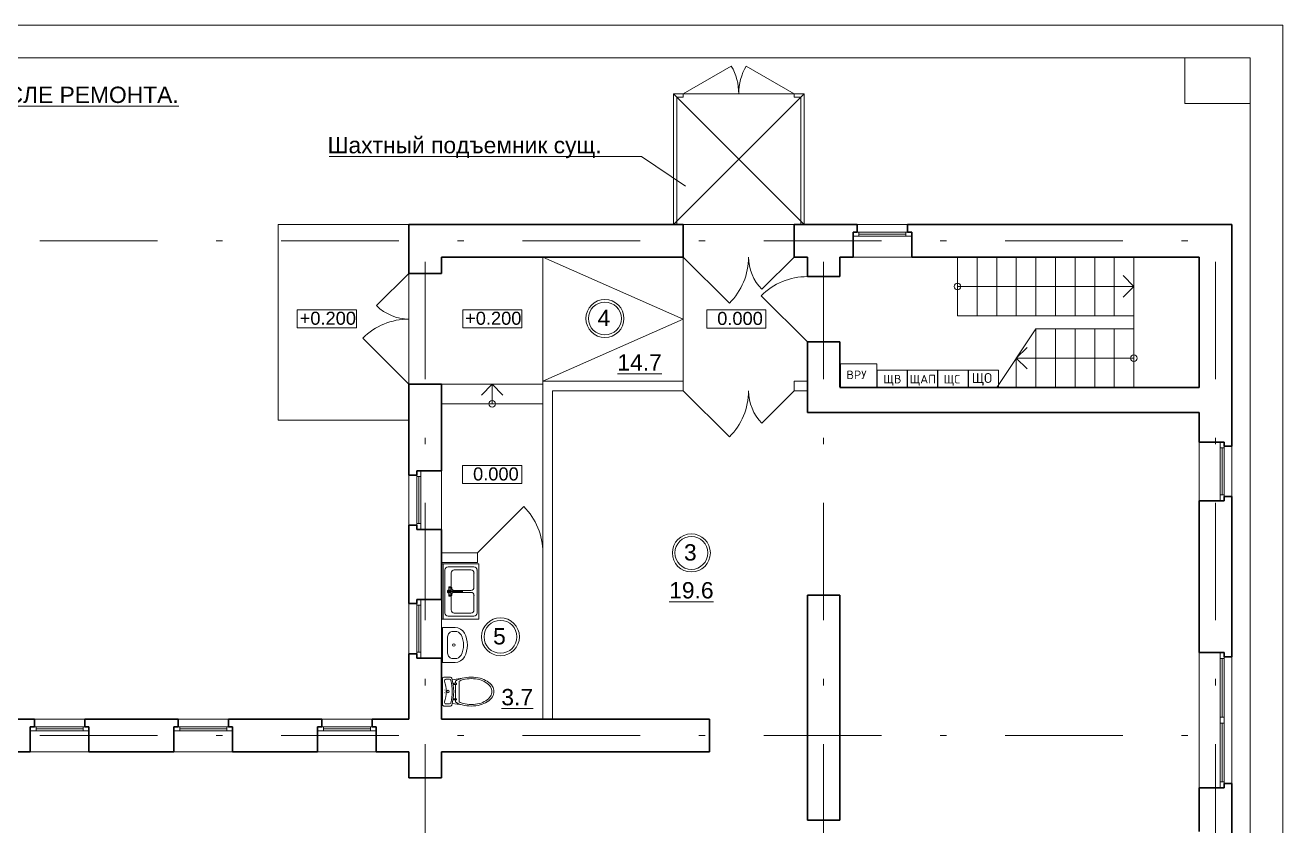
# Model space of a CAD drawing. Header units: metres. Extents: x -1525 to -1043, y -1331 to -1144.
# Drawn here: x -1167.29 to -1148.03, y -1203.37 to -1191.1 of the extents above; entities that cross this region are included whole.
import ezdxf
from ezdxf.enums import TextEntityAlignment as Align

# ---------------------------------------------------------------- set-up
doc = ezdxf.new("R2010")
doc.units = ezdxf.units.M
doc.header["$MEASUREMENT"] = 0
doc.linetypes.add('DGN Style 4', pattern=[3.597503, 1.797628, -0.898814, 0.002247, -0.898814])
doc.layers.add('_ЭОМ', color=10, linetype='Continuous', lineweight=30)
doc.layers.add('ЭС', color=5, linetype='Continuous', lineweight=30)
doc.styles.get("Standard").update_dxf_attribs({"font": 'txt.shx', "width": 0.8, "height": 0.0025})
doc.styles.add('Style-Arial', font='arial.ttf')

# ---------------------------------------------------------------- blocks, each defined once
blk = doc.blocks.new('*U5')
at = {"color": 7, "linetype": 'Continuous', "lineweight": 13}
for p, q in [((-12.487, 20.002), (14.013, 20.002)), ((13.013, 20.002), (13.013, 19.302)), ((14.013, 20.002), (14.013, -19.998)), ((13.013, 19.302), (14.013, 19.302))]:
    blk.add_line(p, q, dxfattribs=at)
at = {"color": 7, "linetype": 'Continuous', "lineweight": 0, "flags": 128}
blk.add_lwpolyline([(14.513, 20.502), (-14.487, 20.502), (-14.487, -20.498), (14.513, -20.498), (14.513, 20.502)], close=True, dxfattribs=at)
blk = doc.blocks.new('*U6')
at = {"color": 7, "linetype": 'Continuous', "lineweight": 13}
for radius in [0.291, 0.252]:
    blk.add_circle((0, 0), radius, dxfattribs=at)
at = {"color": 7, "linetype": 'Continuous', "lineweight": 13, "style": 'Style-Arial'}
blk.add_text('3', height=0.25, dxfattribs=at).set_placement((-0.113, 0.133), align=Align.TOP_LEFT)
blk = doc.blocks.new('*U13')
at = {"color": 7, "linetype": 'Continuous', "lineweight": 13}
for radius in [0.291, 0.252]:
    blk.add_circle((0, 0), radius, dxfattribs=at)
at = {"color": 7, "linetype": 'Continuous', "lineweight": 13, "style": 'Style-Arial'}
blk.add_text('4', height=0.25, dxfattribs=at).set_placement((-0.113, 0.133), align=Align.TOP_LEFT)
blk = doc.blocks.new('*U7')
at = {"color": 7, "linetype": 'Continuous', "lineweight": 13}
for radius in [0.291, 0.252]:
    blk.add_circle((0, 0), radius, dxfattribs=at)
at = {"color": 7, "linetype": 'Continuous', "lineweight": 13, "style": 'Style-Arial'}
blk.add_text('5', height=0.25, dxfattribs=at).set_placement((-0.113, 0.133), align=Align.TOP_LEFT)
blk = doc.blocks.new('SINK10')
at = {"color": 8, "linetype": 'Continuous', "lineweight": 13}
for p, q in [((-23, 0), (-23, -16.8)), ((23, 0), (-23, 0)), ((23, 0), (23, -16.8)), ((-17.9, -12.3), (-18, -13.4)), ((-18, -13.4), (-18, -16.8)), ((-17.5, -11.2), (-17.9, -12.3)), ((-16.8, -10.1), (-17.5, -11.2)), ((-15.9, -9.2), (-16.8, -10.1)), ((-14.8, -8.3), (-15.9, -9.2)), ((-13.6, -7.7), (-14.8, -8.3)), ((-12.2, -7.2), (-13.6, -7.7)), ((-10.7, -6.9), (-12.2, -7.2)), ((-9.1, -6.8), (-10.7, -6.9)), ((-9.1, -6.8), (-9.1, -6.8)), ((9.1, -6.8), (-9.1, -6.8)), ((9.1, -6.8), (9.1, -6.8)), ((10.7, -6.9), (9.1, -6.8)), ((12.2, -7.2), (10.7, -6.9)), ((13.6, -7.7), (12.2, -7.2)), ((14.8, -8.3), (13.6, -7.7)), ((15.9, -9.2), (14.8, -8.3)), ((16.8, -10.1), (15.9, -9.2)), ((17.5, -11.2), (16.8, -10.1)), ((17.9, -12.3), (17.5, -11.2)), ((18, -13.4), (17.9, -12.3)), ((18, -13.4), (18, -16.8))]:
    blk.add_line(p, q, dxfattribs=at)
for centre, radius, start, end in [((0, -15.2), 1.75, 0, 360), ((-9.1, -16.8), 13.9, 180, 241.5254), ((-9.1, -16.8), 8.89, 180, 241.5254), ((0, 0), 33, 241.5254, 298.4746), ((0, 0), 28, 241.5254, 298.4746), ((9.1, -16.8), 8.89, 298.4746, 360), ((9.1, -16.8), 13.9, 298.4746, 360)]:
    blk.add_arc(centre, radius, start, end, dxfattribs=at)
blk = doc.blocks.new('SINK4')
at = {"color": 8, "linetype": 'Continuous', "lineweight": 13}
for p, q in [((-45, 0), (45, 0)), ((-45, -60), (-45, 0)), ((-45, -2), (45, -2)), ((-40, -10), (-40, -52)), ((35, -5), (-35, -5)), ((-35, -20), (-35, -47)), ((-6.5, -15), (-30, -15)), ((-7.4, -12), (-7.5, -12.3)), ((-7.5, -12.3), (-7.5, -12.8)), ((-7.5, -12.8), (-7.4, -13.4)), ((-7.1, -11.4), (-7.4, -12)), ((-7.2, -11.9), (-7.4, -12)), ((-7.4, -13.4), (-7.3, -14)), ((-7.3, -14), (-7.1, -14.5)), ((-7, -11.9), (-7.2, -11.9)), ((-6.9, -11.3), (-7.1, -11.4)), ((-7.1, -14.5), (-6.9, -15.1)), ((-6.8, -12.1), (-7, -11.9)), ((-3, -11.2), (-6.9, -11.3)), ((-6.6, -11.3), (-6.9, -11.3)), ((-6.9, -15.1), (-6.6, -15.5)), ((-6.5, -12.5), (-6.8, -12.1)), ((-6.3, -11.6), (-6.6, -11.3)), ((-6.6, -15.5), (-6.4, -15.7)), ((-6.3, -13), (-6.5, -12.5)), ((-6.4, -15.7), (-6.2, -15.7)), ((-5.9, -16), (-6.4, -15.7)), ((-6, -12.1), (-6.3, -11.6)), ((-6.1, -13.6), (-6.3, -13)), ((-6.2, -15.7), (-6, -15.6)), ((-6, -14.2), (-6.1, -13.6)), ((-5.7, -12.7), (-6, -12.1)), ((-5.9, -14.8), (-6, -14.2)), ((-6, -15.6), (-5.9, -15.3)), ((-5.9, -15.3), (-5.9, -14.8)), ((-5.9, -16), (-5.6, -16.1)), ((-5.5, -13.5), (-5.7, -12.7)), ((-2.2, -14.1), (-5.6, -16.1)), ((-5.6, -16.1), (-5.4, -15.9)), ((-5.3, -14.2), (-5.5, -13.5)), ((-5.4, -15.9), (-5.3, -15.5)), ((-5.3, -14.9), (-5.3, -14.2)), ((-5.3, -15.5), (-5.3, -14.9)), ((-2.8, -11.3), (-3, -11.2)), ((-2.6, -11.4), (-2.8, -11.3)), ((-2.3, -10.4), (-2.7, -11.1)), ((-2.7, -11.1), (-2.7, -11.4)), ((-1.9, -11.3), (-2.6, -11.5)), ((-2.4, -11.7), (-2.6, -11.4)), ((-2.3, -12.1), (-2.4, -11.7)), ((-1.6, -9.7), (-2.3, -10.4)), ((-2.1, -12.6), (-2.3, -12.1)), ((-2.2, -14.1), (-2.1, -14)), ((-2, -13), (-2.1, -12.6)), ((-2.1, -14), (-2, -13.8)), ((-2, -13.4), (-2, -13)), ((-2, -13.8), (-2, -13.4)), ((-1.3, -13.6), (-2, -13.8)), ((-2, -13.9), (-1.6, -14.3)), ((-0.9, -9.3), (-1.6, -9.7)), ((-1.6, -14.3), (-0.9, -14.7)), ((-1.2, -11.1), (-1.5, -12)), ((-1.5, -12), (-1.2, -12.9)), ((-1.5, -47), (-1.5, -20)), ((-0.5, -10.6), (-1.2, -11.1)), ((-1.2, -12.9), (-0.9, -13.1)), ((-0.8, -11.4), (-1, -12)), ((-1, -12), (-0.9, -12.5)), ((0, -9.2), (-0.9, -9.3)), ((-0.7, -11.5), (-0.9, -12)), ((-0.9, -12), (-0.9, -32)), ((-0.9, -14.7), (-0.9, -14.7)), ((-0.3, -11), (-0.8, -11.4)), ((-0.3, -11.2), (-0.7, -11.5)), ((0.5, -10.6), (-0.5, -10.6)), ((0.3, -11), (-0.3, -11)), ((0.3, -11.2), (-0.3, -11.2)), ((0.9, -9.3), (0, -9.2)), ((0.8, -11.4), (0.3, -11)), ((0.7, -11.5), (0.3, -11.2)), ((1.2, -11.1), (0.5, -10.6)), ((0.8, -12), (0.7, -11.5)), ((1, -12), (0.8, -11.4)), ((0.8, -12.5), (1, -12)), ((0.8, -12), (0.8, -32)), ((0.8, -13.1), (1.2, -12.9)), ((0.8, -14.7), (0.9, -14.7)), ((1.6, -9.7), (0.9, -9.3)), ((0.9, -14.7), (1.6, -14.3)), ((1.5, -12), (1.2, -11.1)), ((1.2, -12.9), (1.5, -12)), ((1.3, -13.6), (2, -13.8)), ((1.5, -20), (1.5, -47)), ((2.3, -10.4), (1.6, -9.7)), ((1.6, -14.3), (2, -13.9)), ((1.9, -11.3), (2.6, -11.5)), ((2.1, -12.6), (2, -13)), ((2, -13), (2, -13.4)), ((2, -13.4), (2, -13.8)), ((2, -13.8), (2.1, -14)), ((2.3, -12.1), (2.1, -12.6)), ((2.1, -14), (2.2, -14.1)), ((2.2, -14.1), (5.6, -16.1)), ((2.7, -11.1), (2.3, -10.4)), ((2.4, -11.7), (2.3, -12.1)), ((2.6, -11.4), (2.4, -11.7)), ((2.8, -11.3), (2.6, -11.4)), ((2.7, -11.4), (2.7, -11.1)), ((3, -11.2), (2.8, -11.3)), ((3, -11.2), (6.9, -11.3)), ((5.5, -13.5), (5.3, -14.2)), ((5.3, -14.2), (5.3, -14.9)), ((5.3, -14.9), (5.3, -15.5)), ((5.3, -15.5), (5.4, -15.9)), ((5.4, -15.9), (5.6, -16.1)), ((5.7, -12.7), (5.5, -13.5)), ((5.6, -16.1), (5.9, -16)), ((6, -12.1), (5.7, -12.7)), ((6, -14.2), (5.9, -14.8)), ((5.9, -14.8), (5.9, -15.3)), ((5.9, -15.3), (6, -15.6)), ((5.9, -16), (6.4, -15.7)), ((6.3, -11.6), (6, -12.1)), ((6.1, -13.6), (6, -14.2)), ((6, -15.6), (6.2, -15.7)), ((6.3, -13), (6.1, -13.6)), ((6.2, -15.7), (6.4, -15.7)), ((6.6, -11.3), (6.3, -11.6)), ((6.5, -12.5), (6.3, -13)), ((6.4, -15.7), (6.6, -15.5)), ((6.8, -12.1), (6.5, -12.5)), ((30, -15), (6.5, -15)), ((6.9, -11.3), (6.6, -11.3)), ((6.6, -15.5), (6.9, -15.1)), ((7, -11.9), (6.8, -12.1)), ((7.1, -11.4), (6.9, -11.3)), ((6.9, -15.1), (7.1, -14.5)), ((7.2, -11.9), (7, -11.9)), ((7.1, -11.4), (7.4, -12)), ((7.1, -14.5), (7.3, -14)), ((7.4, -12), (7.2, -11.9)), ((7.3, -14), (7.4, -13.4)), ((7.5, -12.3), (7.4, -12)), ((7.4, -13.4), (7.5, -12.8)), ((7.5, -12.8), (7.5, -12.3)), ((35, -47), (35, -20)), ((40, -52), (40, -10)), ((45, -60), (45, 0)), ((-1.1, -32), (-0.9, -31.4)), ((-0.9, -32.6), (-1.1, -32)), ((-0.7, -32.5), (-0.9, -32)), ((-0.3, -32.9), (-0.9, -32.6)), ((-0.9, -32.6), (-0.7, -33)), ((-0.3, -32.8), (-0.7, -32.5)), ((-0.3, -33.3), (-0.7, -33)), ((0.3, -32.8), (-0.3, -32.8)), ((0.3, -32.9), (-0.3, -32.9)), ((0.3, -33.3), (-0.3, -33.3)), ((0.7, -32.5), (0.3, -32.8)), ((0.8, -32.6), (0.3, -32.9)), ((0.7, -33), (0.3, -33.3)), ((0.8, -32), (0.7, -32.5)), ((0.8, -32.6), (0.7, -33)), ((0.8, -31.4), (1, -32)), ((1, -32), (0.8, -32.6)), ((-45, -60), (45, -60)), ((-35, -57), (35, -57)), ((-30, -52), (-6.5, -52)), ((6.5, -52), (30, -52))]:
    blk.add_line(p, q, dxfattribs=at)
for centre, start, end in [((-35, -10), 90, 180), ((-30, -20), 90, 180), ((-6.5, -20), 0, 90), ((6.5, -20), 90, 180), ((30, -20), 0, 90), ((35, -10), 0, 90), ((-35, -52), 180, 270), ((-30, -47), 180, 270), ((-6.5, -47), 270, 0), ((6.5, -47), 180, 270), ((30, -47), 270, 0), ((35, -52), 270, 0)]:
    blk.add_arc(centre, 5, start, end, dxfattribs=at)
for p in [(-35, -57), (-30, -52), (6.5, -52)]:
    blk.add_point(p, dxfattribs=at)
blk = doc.blocks.new('ун3_1')
at = {"color": 8, "linetype": 'Continuous', "lineweight": 13}
for p, q in [((-0.239, 0.354), (-0.212, 0.175)), ((0.187, 0.299), (-0.187, 0.299)), ((-0.148, 0.232), (-0.187, 0.232)), ((0.129, 0.232), (-0.128, 0.232)), ((0.187, 0.232), (0.149, 0.232)), ((0.239, 0.354), (0.212, 0.175)), ((-0.26, 0.026), (-0.26, 0.142)), ((0.234, 0), (-0.234, 0)), ((-0.221, 0.062), (-0.221, 0.126)), ((0.221, 0.126), (0.221, 0.062)), ((0.26, 0.142), (0.26, 0.026))]:
    blk.add_line(p, q, dxfattribs=at)
at = {"color": 8, "linetype": 'Continuous', "lineweight": 13, "flags": 128}
for points in [[(-0.128, 0.255), (-0.128, 0.206), (-0.148, 0.206), (-0.148, 0.255), (-0.128, 0.255)], [(0.129, 0.255), (0.129, 0.206), (0.149, 0.206), (0.149, 0.255), (0.129, 0.255)]]:
    blk.add_lwpolyline(points, close=True, dxfattribs=at)
at = {"color": 8, "linetype": 'Continuous', "lineweight": 13}
blk.add_circle((0, 0.099), 0.0222, dxfattribs=at)
for centre, radius, start, end in [((0, 0.755), 0.17, 90, 123.0235), ((0, 0.755), 0.17, 56.9765, 90), ((0.379, 0.517), 0.639, 165.2133, 180), ((0.192, 0.566), 0.446, 147.4922, 165.2133), ((0.172, 0.563), 0.4, 147.4922, 165.2133), ((0.074, 0.641), 0.306, 123.0235, 147.4922), ((0.067, 0.631), 0.275, 123.0235, 147.4922), ((0, 0.733), 0.153, 90, 123.0235), ((0, 0.733), 0.153, 56.9765, 90), ((-0.066, 0.631), 0.275, 32.5078, 56.9765), ((-0.074, 0.641), 0.306, 32.5078, 56.9765), ((-0.172, 0.563), 0.4, 14.7867, 32.5078), ((-0.192, 0.566), 0.446, 14.7867, 32.5078), ((-0.379, 0.517), 0.639, 0, 14.7867), ((0.379, 0.517), 0.639, 180, 194.7867), ((0.34, 0.519), 0.573, 165.2133, 180), ((0.34, 0.519), 0.573, 180, 194.7867), ((-0.34, 0.519), 0.573, 0, 14.7867), ((-0.34, 0.519), 0.573, 345.2133, 0), ((-0.379, 0.517), 0.639, 345.2133, 0), ((0.192, 0.467), 0.446, 194.7867, 211.8511), ((0.172, 0.475), 0.4, 194.7867, 206.0947), ((-0.172, 0.475), 0.4, 333.9053, 345.2133), ((-0.192, 0.467), 0.446, 328.1489, 345.2133), ((-0.234, 0.142), 0.026, 106.9888, 180), ((-0.234, 0.026), 0.026, 180, 270), ((0, -0.624), 0.827, 73.0112, 106.9888), ((-0.195, 0.126), 0.026, 104.5756, 180), ((-0.195, 0.062), 0.026, 180, 287.342), ((0, -0.624), 0.801, 75.4244, 104.5756), ((0, -0.562), 0.628, 72.658, 107.342), ((0.195, 0.062), 0.026, 252.658, 0), ((0.195, 0.126), 0.026, 0, 75.4244), ((0.234, 0.026), 0.026, 270, 0), ((0.234, 0.142), 0.026, 0, 73.0112)]:
    blk.add_arc(centre, radius, start, end, dxfattribs=at)
at = {"color": 8, "linetype": 'Continuous', "lineweight": 13, "insert": (0.046, 0.047), "char_height": 0.013, "width": 61.84848, "attachment_point": 3}
blk.add_mtext('Spais Shattl', dxfattribs=at)
blk = doc.blocks.new('*U17')
at = {"color": 7, "linetype": 'Continuous', "lineweight": 13}
for p, q in [((-0.85, 0.788), (-0.114, 1.213)), ((0.85, 0.788), (0.114, 1.213)), ((-0.85, 0.738), (-0.85, 0.788)), ((0.85, 0.738), (0.85, 0.788))]:
    blk.add_line(p, q, dxfattribs=at)
at = {"color": 7, "linetype": 'Continuous', "lineweight": 13, "flags": 128}
for points in [[(-1, -1.212), (-1, 0.788), (-0.85, 0.788)], [(0.85, 0.788), (1, 0.788), (1, -1.212)], [(-0.95, -1.212), (-0.95, 0.738), (-0.85, 0.738)], [(0.85, 0.738), (0.95, 0.738), (0.95, -1.212)]]:
    blk.add_lwpolyline(points, dxfattribs=at)
at = {"color": 7, "linetype": 'Continuous', "lineweight": 0}
for centre, start, end in [((-0.85, 0.788), 0, 30), ((0.85, 0.788), 150, 180)]:
    blk.add_arc(centre, 0.85, start, end, dxfattribs=at)

msp = doc.modelspace()

# ---------------------------------------------------------------- linework, layer by layer
at = {"color": 7, "linetype": 'Continuous', "lineweight": 0}
for p, q in [((-1157.35882549, -1192.15260369), (-1155.35882549, -1194.15260369)), ((-1157.35882549, -1194.15260369), (-1155.35882549, -1192.15260369)), ((-1157.20882549, -1194.15260369), (-1155.50882549, -1194.15260369)), ((-1154.54382549, -1194.15260369), (-1153.77382549, -1194.15260369)), ((-1154.51882549, -1194.27260369), (-1153.79882549, -1194.27260369)), ((-1154.51882549, -1194.30260369), (-1153.79882549, -1194.30260369)), ((-1153.79882549, -1194.33260369), (-1154.51882549, -1194.33260369)), ((-1159.35882549, -1196.55260369), (-1159.35882549, -1194.65260369)), ((-1157.20882549, -1196.55260369), (-1157.20882549, -1194.65260369)), ((-1154.60882549, -1194.65260369), (-1153.70882549, -1194.65260369)), ((-1152.70882549, -1195.55260369), (-1152.70882549, -1194.65260369)), ((-1152.40882549, -1195.55260369), (-1152.40882549, -1194.65260369)), ((-1152.10882549, -1195.55260369), (-1152.10882549, -1194.65260369)), ((-1151.80882549, -1195.55260369), (-1151.80882549, -1194.65260369)), ((-1151.50882549, -1195.55260369), (-1151.50882549, -1194.65260369)), ((-1151.20882549, -1195.55260369), (-1151.20882549, -1194.65260369)), ((-1150.90882549, -1195.55260369), (-1150.90882549, -1194.65260369)), ((-1150.60882549, -1195.55260369), (-1150.60882549, -1194.65260369)), ((-1161.40882549, -1194.90260369), (-1161.40882549, -1196.50260369)), ((-1150.47370479, -1194.93772439), (-1150.30882549, -1195.10260369)), ((-1153.00882549, -1195.10260369), (-1150.30882549, -1195.10260369)), ((-1150.47370479, -1195.26748299), (-1150.30882549, -1195.10260369)), ((-1152.40882549, -1196.65260369), (-1151.80882549, -1195.75260369)), ((-1151.80882549, -1196.65260369), (-1151.80882549, -1195.75260369)), ((-1151.50882549, -1196.65260369), (-1151.50882549, -1195.75260369)), ((-1151.20882549, -1196.65260369), (-1151.20882549, -1195.75260369)), ((-1150.90882549, -1196.65260369), (-1150.90882549, -1195.75260369)), ((-1150.60882549, -1196.65260369), (-1150.60882549, -1195.75260369)), ((-1151.94394619, -1196.03772439), (-1152.10882549, -1196.20260369)), ((-1152.10882549, -1196.65260369), (-1152.10882549, -1196.20260369)), ((-1150.30882549, -1196.20260369), (-1152.10882549, -1196.20260369)), ((-1151.94394619, -1196.36748299), (-1152.10882549, -1196.20260369)), ((-1160.90882549, -1196.60260369), (-1159.35882549, -1196.60260369)), ((-1160.29870479, -1196.76748299), (-1160.13382549, -1196.60260369)), ((-1160.13382549, -1196.90260369), (-1160.13382549, -1196.60260369)), ((-1159.96894619, -1196.76748299), (-1160.13382549, -1196.60260369)), ((-1160.90882549, -1196.90260369), (-1159.35882549, -1196.90260369)), ((-1149.30882549, -1197.48760369), (-1149.30882549, -1198.38760369)), ((-1148.98882549, -1198.29760369), (-1148.98882549, -1197.57760369)), ((-1148.95882549, -1197.57760369), (-1148.95882549, -1198.29760369)), ((-1148.92882549, -1197.57760369), (-1148.92882549, -1198.29760369)), ((-1148.80882549, -1197.55260369), (-1148.80882549, -1198.32260369)), ((-1160.90882549, -1198.82760369), (-1160.90882549, -1197.92760369)), ((-1161.40882549, -1198.76260369), (-1161.40882549, -1197.99260369)), ((-1161.28882549, -1198.73760369), (-1161.28882549, -1198.01760369)), ((-1161.25882549, -1198.73760369), (-1161.25882549, -1198.01760369)), ((-1161.22882549, -1198.01760369), (-1161.22882549, -1198.73760369)), ((-1160.90882549, -1200.79760369), (-1160.90882549, -1199.89760369)), ((-1161.40882549, -1200.73260369), (-1161.40882549, -1199.96260369)), ((-1161.28882549, -1200.70760369), (-1161.28882549, -1199.98760369)), ((-1161.25882549, -1200.70760369), (-1161.25882549, -1199.98760369)), ((-1161.22882549, -1199.98760369), (-1161.22882549, -1200.70760369)), ((-1149.30882549, -1202.78260369), (-1149.30882549, -1200.71260369)), ((-1148.98882549, -1202.69260369), (-1148.98882549, -1200.80260369)), ((-1148.95882549, -1201.70260369), (-1148.95882549, -1200.80260369)), ((-1148.92882549, -1200.80260369), (-1148.92882549, -1202.69260369)), ((-1148.80882549, -1200.77760369), (-1148.80882549, -1202.71760369)), ((-1167.14382549, -1201.73260369), (-1166.37382549, -1201.73260369)), ((-1164.94382549, -1201.73260369), (-1164.17382549, -1201.73260369)), ((-1162.74382549, -1201.73260369), (-1161.97382549, -1201.73260369)), ((-1148.95882549, -1202.69260369), (-1148.95882549, -1201.79260369)), ((-1167.11882549, -1201.85260369), (-1166.39882549, -1201.85260369)), ((-1167.11882549, -1201.88260369), (-1166.39882549, -1201.88260369)), ((-1166.39882549, -1201.91260369), (-1167.11882549, -1201.91260369)), ((-1164.91882549, -1201.85260369), (-1164.19882549, -1201.85260369)), ((-1164.91882549, -1201.88260369), (-1164.19882549, -1201.88260369)), ((-1164.19882549, -1201.91260369), (-1164.91882549, -1201.91260369)), ((-1162.71882549, -1201.85260369), (-1161.99882549, -1201.85260369)), ((-1162.71882549, -1201.88260369), (-1161.99882549, -1201.88260369)), ((-1161.99882549, -1201.91260369), (-1162.71882549, -1201.91260369)), ((-1167.20882549, -1202.23260369), (-1166.30882549, -1202.23260369)), ((-1165.00882549, -1202.23260369), (-1164.10882549, -1202.23260369)), ((-1162.80882549, -1202.23260369), (-1161.90882549, -1202.23260369))]:
    msp.add_line(p, q, dxfattribs=at)
at = {"color": 7, "linetype": 'Continuous', "lineweight": 30}
for p, q in [((-1161.40882549, -1194.15260369), (-1157.20882549, -1194.15260369)), ((-1161.40882549, -1194.90260369), (-1161.40882549, -1194.15260369)), ((-1157.20882549, -1194.65260369), (-1157.20882549, -1194.15260369)), ((-1155.50882549, -1194.65260369), (-1155.50882549, -1194.15260369)), ((-1155.50882549, -1194.15260369), (-1154.54382549, -1194.15260369)), ((-1154.60882549, -1194.65260369), (-1154.60882549, -1194.27260369)), ((-1154.60882549, -1194.27260369), (-1154.54382549, -1194.27260369)), ((-1154.54382549, -1194.27260369), (-1154.54382549, -1194.15260369)), ((-1153.77382549, -1194.27260369), (-1153.77382549, -1194.15260369)), ((-1153.77382549, -1194.15260369), (-1148.80882549, -1194.15260369)), ((-1153.77382549, -1194.27260369), (-1153.70882549, -1194.27260369)), ((-1153.70882549, -1194.65260369), (-1153.70882549, -1194.27260369)), ((-1148.80882549, -1197.55260369), (-1148.80882549, -1194.15260369)), ((-1160.90882549, -1194.65260369), (-1157.20882549, -1194.65260369)), ((-1160.90882549, -1194.90260369), (-1160.90882549, -1194.65260369)), ((-1155.50882549, -1194.65260369), (-1155.30882549, -1194.65260369)), ((-1155.30882549, -1194.95260369), (-1155.30882549, -1194.65260369)), ((-1154.80882549, -1194.65260369), (-1154.60882549, -1194.65260369)), ((-1154.80882549, -1194.95260369), (-1154.80882549, -1194.65260369)), ((-1153.70882549, -1194.65260369), (-1149.30882549, -1194.65260369)), ((-1149.30882549, -1196.65260369), (-1149.30882549, -1194.65260369)), ((-1161.40882549, -1194.90260369), (-1160.90882549, -1194.90260369)), ((-1155.30882549, -1194.95260369), (-1154.80882549, -1194.95260369)), ((-1155.30882549, -1195.95260369), (-1154.80882549, -1195.95260369)), ((-1155.30882549, -1197.03260369), (-1155.30882549, -1195.95260369)), ((-1154.80882549, -1196.64499185), (-1154.80882549, -1195.95260369)), ((-1161.40882549, -1196.60260369), (-1160.90882549, -1196.60260369)), ((-1161.40882549, -1197.99260369), (-1161.40882549, -1196.60260369)), ((-1160.90882549, -1197.92760369), (-1160.90882549, -1196.60260369)), ((-1154.80882549, -1196.65260369), (-1149.30882549, -1196.65260369)), ((-1155.30882549, -1197.03260369), (-1149.30882549, -1197.03260369)), ((-1149.30882549, -1197.48760369), (-1149.30882549, -1197.03260369)), ((-1149.30882549, -1197.48760369), (-1148.92882549, -1197.48760369)), ((-1148.92882549, -1197.48760369), (-1148.92882549, -1197.55260369)), ((-1148.92882549, -1197.55260369), (-1148.80882549, -1197.55260369)), ((-1160.90882549, -1197.92760369), (-1161.28882549, -1197.92760369)), ((-1161.28882549, -1197.99260369), (-1161.28882549, -1197.92760369)), ((-1161.28882549, -1197.99260369), (-1161.40882549, -1197.99260369)), ((-1148.92882549, -1198.32260369), (-1148.80882549, -1198.32260369)), ((-1148.92882549, -1198.32260369), (-1148.92882549, -1198.38760369)), ((-1148.80882549, -1200.77760369), (-1148.80882549, -1198.32260369)), ((-1149.30882549, -1200.71260369), (-1149.30882549, -1198.38760369)), ((-1149.30882549, -1198.38760369), (-1148.92882549, -1198.38760369)), ((-1161.40882549, -1199.96260369), (-1161.40882549, -1198.76260369)), ((-1161.28882549, -1198.76260369), (-1161.40882549, -1198.76260369)), ((-1161.28882549, -1198.82760369), (-1161.28882549, -1198.76260369)), ((-1160.90882549, -1198.82760369), (-1161.28882549, -1198.82760369)), ((-1160.90882549, -1199.89760369), (-1160.90882549, -1198.82760369)), ((-1160.90882549, -1199.89760369), (-1161.28882549, -1199.89760369)), ((-1161.28882549, -1199.96260369), (-1161.28882549, -1199.89760369)), ((-1155.30882549, -1203.28260369), (-1155.30882549, -1199.83260369)), ((-1154.80882549, -1199.83260369), (-1155.30882549, -1199.83260369)), ((-1154.80882549, -1203.28260369), (-1154.80882549, -1199.83260369)), ((-1161.28882549, -1199.96260369), (-1161.40882549, -1199.96260369)), ((-1161.28882549, -1200.73260369), (-1161.40882549, -1200.73260369)), ((-1161.40882549, -1201.73260369), (-1161.40882549, -1200.73260369)), ((-1161.28882549, -1200.79760369), (-1161.28882549, -1200.73260369)), ((-1160.90882549, -1200.79760369), (-1161.28882549, -1200.79760369)), ((-1160.90882549, -1201.73260369), (-1160.90882549, -1200.79760369)), ((-1148.92882549, -1200.71260369), (-1149.30882549, -1200.71260369)), ((-1148.92882549, -1200.77760369), (-1148.92882549, -1200.71260369)), ((-1148.80882549, -1200.77760369), (-1148.92882549, -1200.77760369)), ((-1167.14382549, -1201.85260369), (-1167.14382549, -1201.73260369)), ((-1166.37382549, -1201.85260369), (-1166.37382549, -1201.73260369)), ((-1164.94382549, -1201.85260369), (-1164.94382549, -1201.73260369)), ((-1164.17382549, -1201.85260369), (-1164.17382549, -1201.73260369)), ((-1162.74382549, -1201.85260369), (-1162.74382549, -1201.73260369)), ((-1161.97382549, -1201.85260369), (-1161.97382549, -1201.73260369)), ((-1156.80882549, -1202.23260369), (-1156.80882549, -1201.73260369)), ((-1167.20882549, -1202.23260369), (-1167.20882549, -1201.85260369)), ((-1167.20882549, -1201.85260369), (-1167.14382549, -1201.85260369)), ((-1166.37382549, -1201.85260369), (-1166.30882549, -1201.85260369)), ((-1166.30882549, -1202.23260369), (-1166.30882549, -1201.85260369)), ((-1165.00882549, -1202.23260369), (-1165.00882549, -1201.85260369)), ((-1165.00882549, -1201.85260369), (-1164.94382549, -1201.85260369)), ((-1164.17382549, -1201.85260369), (-1164.10882549, -1201.85260369)), ((-1164.10882549, -1202.23260369), (-1164.10882549, -1201.85260369)), ((-1162.80882549, -1202.23260369), (-1162.80882549, -1201.85260369)), ((-1162.80882549, -1201.85260369), (-1162.74382549, -1201.85260369)), ((-1161.97382549, -1201.85260369), (-1161.90882549, -1201.85260369)), ((-1161.90882549, -1202.23260369), (-1161.90882549, -1201.85260369)), ((-1161.40882549, -1202.63260369), (-1161.40882549, -1202.23260369)), ((-1160.90882549, -1202.63260369), (-1160.90882549, -1202.23260369)), ((-1161.40882549, -1202.63260369), (-1160.90882549, -1202.63260369)), ((-1148.92882549, -1202.78260369), (-1149.30882549, -1202.78260369)), ((-1149.30882549, -1203.45260369), (-1149.30882549, -1202.78260369)), ((-1148.92882549, -1202.78260369), (-1148.92882549, -1202.71760369)), ((-1148.80882549, -1202.71760369), (-1148.92882549, -1202.71760369)), ((-1148.80882549, -1203.51760369), (-1148.80882549, -1202.71760369)), ((-1155.30882549, -1203.28260369), (-1154.80882549, -1203.28260369))]:
    msp.add_line(p, q, dxfattribs=at)
at = {"color": 1, "linetype": 'DGN Style 4', "lineweight": 0}
for p, q in [((-1174.44923732, -1194.40260369), (-1149.05882549, -1194.40260369)), ((-1161.15882549, -1218.69329174), (-1161.15882549, -1194.40260369)), ((-1155.05882549, -1218.69329174), (-1155.05882549, -1194.40260369)), ((-1149.05882549, -1218.69329174), (-1149.05882549, -1194.40260369)), ((-1174.44923732, -1201.98260369), (-1148.98040994, -1201.98260369))]:
    msp.add_line(p, q, dxfattribs=at)
at = {"color": 7, "linetype": 'Continuous', "lineweight": 13}
for p, q in [((-1157.20882549, -1194.65260369), (-1156.50171871, -1195.35971047)), ((-1155.50882549, -1194.65260369), (-1156.00380024, -1195.14757844)), ((-1153.00882549, -1195.55260369), (-1153.00882549, -1194.65260369)), ((-1150.30882549, -1196.65260369), (-1150.30882549, -1194.65260369)), ((-1161.40882549, -1194.90260369), (-1161.90380024, -1195.39757844)), ((-1156.01593227, -1195.24549691), (-1155.30882549, -1195.95260369)), ((-1153.00882549, -1195.55260369), (-1150.30882549, -1195.55260369)), ((-1151.80882549, -1195.75260369), (-1150.30882549, -1195.75260369)), ((-1161.40882549, -1196.60260369), (-1162.11593227, -1195.89549691)), ((-1159.35882549, -1196.55260369), (-1157.20882549, -1196.55260369)), ((-1159.35882549, -1199.18260369), (-1159.35882549, -1196.55260369)), ((-1157.20882549, -1196.55260369), (-1157.20882549, -1196.70260369)), ((-1155.50882549, -1196.55260369), (-1155.50882549, -1196.70260369)), ((-1155.50882549, -1196.55260369), (-1155.30882549, -1196.55260369)), ((-1159.20882549, -1196.70260369), (-1157.20882549, -1196.70260369)), ((-1159.20882549, -1201.73260369), (-1159.20882549, -1196.70260369)), ((-1157.20882549, -1196.70260369), (-1156.50171871, -1197.40971047)), ((-1155.50882549, -1196.70260369), (-1156.00380024, -1197.19757844)), ((-1155.50882549, -1196.70260369), (-1155.30882549, -1196.70260369)), ((-1160.35882549, -1199.18260369), (-1159.65171871, -1198.47549691)), ((-1160.90882549, -1199.18260369), (-1160.35882549, -1199.18260369)), ((-1160.35882549, -1199.33260369), (-1160.35882549, -1199.18260369)), ((-1159.35882549, -1199.18260369), (-1159.35882549, -1199.33260369)), ((-1160.90882549, -1199.33260369), (-1160.35882549, -1199.33260369)), ((-1159.35882549, -1201.73260369), (-1159.35882549, -1199.33260369))]:
    msp.add_line(p, q, dxfattribs=at)
at = {"lineweight": 30}
for p, q in [((-1168.57382549, -1201.73260369), (-1167.14382549, -1201.73260369)), ((-1166.37382549, -1201.73260369), (-1164.94382549, -1201.73260369)), ((-1164.17382549, -1201.73260369), (-1162.74382549, -1201.73260369)), ((-1161.97382549, -1201.73260369), (-1161.40882549, -1201.73260369)), ((-1160.90882549, -1201.73260369), (-1156.80882549, -1201.73260369)), ((-1168.50882549, -1202.23260369), (-1167.20882549, -1202.23260369)), ((-1166.30882549, -1202.23260369), (-1165.00882549, -1202.23260369)), ((-1164.10882549, -1202.23260369), (-1162.80882549, -1202.23260369)), ((-1161.90882549, -1202.23260369), (-1161.40882549, -1202.23260369)), ((-1160.90882549, -1202.23260369), (-1156.80882549, -1202.23260369))]:
    msp.add_line(p, q, dxfattribs=at)
at = {"color": 7, "linetype": 'Continuous', "lineweight": 0, "flags": 128}
for points in [[(-1157.35882549, -1192.15260369), (-1155.35882549, -1192.15260369), (-1155.35882549, -1194.15260369), (-1157.35882549, -1194.15260369), (-1157.35882549, -1192.15260369)], [(-1163.40882549, -1197.15260369), (-1163.40882549, -1194.15260369), (-1161.40882549, -1194.15260369), (-1161.40882549, -1197.15260369), (-1163.40882549, -1197.15260369)]]:
    msp.add_lwpolyline(points, close=True, dxfattribs=at)
at = {"color": 7, "linetype": 'Continuous', "lineweight": 13, "flags": 128}
msp.add_lwpolyline([(-1162.628343, -1193.11086784), (-1157.84628134, -1193.11086784), (-1157.17312092, -1193.56590185)], dxfattribs=at)
for points in [[(-1154.60882549, -1194.27260369), (-1154.51882549, -1194.27260369), (-1154.51882549, -1194.33260369), (-1154.60882549, -1194.33260369), (-1154.60882549, -1194.27260369)], [(-1153.70882549, -1194.27260369), (-1153.79882549, -1194.27260369), (-1153.79882549, -1194.33260369), (-1153.70882549, -1194.33260369), (-1153.70882549, -1194.27260369)], [(-1163.11911537, -1195.45985961), (-1162.21177775, -1195.45985961), (-1162.21177775, -1195.73724095), (-1163.11911537, -1195.73724095), (-1163.11911537, -1195.45985961)], [(-1160.58615806, -1195.45985961), (-1159.67882044, -1195.45985961), (-1159.67882044, -1195.73724095), (-1160.58615806, -1195.73724095), (-1160.58615806, -1195.45985961)], [(-1156.84933354, -1195.4628987), (-1155.94199591, -1195.4628987), (-1155.94199591, -1195.74028004), (-1156.84933354, -1195.74028004), (-1156.84933354, -1195.4628987)], [(-1148.92882549, -1197.48760369), (-1148.92882549, -1197.57760369), (-1148.98882549, -1197.57760369), (-1148.98882549, -1197.48760369), (-1148.92882549, -1197.48760369)], [(-1161.28882549, -1197.92760369), (-1161.28882549, -1198.01760369), (-1161.22882549, -1198.01760369), (-1161.22882549, -1197.92760369), (-1161.28882549, -1197.92760369)], [(-1160.58743589, -1197.84533269), (-1159.68009827, -1197.84533269), (-1159.68009827, -1198.12271403), (-1160.58743589, -1198.12271403), (-1160.58743589, -1197.84533269)], [(-1148.92882549, -1198.38760369), (-1148.92882549, -1198.29760369), (-1148.98882549, -1198.29760369), (-1148.98882549, -1198.38760369), (-1148.92882549, -1198.38760369)], [(-1161.28882549, -1198.82760369), (-1161.28882549, -1198.73760369), (-1161.22882549, -1198.73760369), (-1161.22882549, -1198.82760369), (-1161.28882549, -1198.82760369)], [(-1161.28882549, -1199.89760369), (-1161.28882549, -1199.98760369), (-1161.22882549, -1199.98760369), (-1161.22882549, -1199.89760369), (-1161.28882549, -1199.89760369)], [(-1161.28882549, -1200.79760369), (-1161.28882549, -1200.70760369), (-1161.22882549, -1200.70760369), (-1161.22882549, -1200.79760369), (-1161.28882549, -1200.79760369)], [(-1148.98882549, -1200.71260369), (-1148.98882549, -1200.80260369), (-1148.92882549, -1200.80260369), (-1148.92882549, -1200.71260369), (-1148.98882549, -1200.71260369)], [(-1148.98882549, -1201.79260369), (-1148.98882549, -1201.70260369), (-1148.92882549, -1201.70260369), (-1148.92882549, -1201.79260369), (-1148.98882549, -1201.79260369)], [(-1167.20882549, -1201.85260369), (-1167.11882549, -1201.85260369), (-1167.11882549, -1201.91260369), (-1167.20882549, -1201.91260369), (-1167.20882549, -1201.85260369)], [(-1166.30882549, -1201.85260369), (-1166.39882549, -1201.85260369), (-1166.39882549, -1201.91260369), (-1166.30882549, -1201.91260369), (-1166.30882549, -1201.85260369)], [(-1165.00882549, -1201.85260369), (-1164.91882549, -1201.85260369), (-1164.91882549, -1201.91260369), (-1165.00882549, -1201.91260369), (-1165.00882549, -1201.85260369)], [(-1164.10882549, -1201.85260369), (-1164.19882549, -1201.85260369), (-1164.19882549, -1201.91260369), (-1164.10882549, -1201.91260369), (-1164.10882549, -1201.85260369)], [(-1162.80882549, -1201.85260369), (-1162.71882549, -1201.85260369), (-1162.71882549, -1201.91260369), (-1162.80882549, -1201.91260369), (-1162.80882549, -1201.85260369)], [(-1161.90882549, -1201.85260369), (-1161.99882549, -1201.85260369), (-1161.99882549, -1201.91260369), (-1161.90882549, -1201.91260369), (-1161.90882549, -1201.85260369)], [(-1148.98882549, -1202.78260369), (-1148.98882549, -1202.69260369), (-1148.92882549, -1202.69260369), (-1148.92882549, -1202.78260369), (-1148.98882549, -1202.78260369)]]:
    msp.add_lwpolyline(points, close=True, dxfattribs=at)
at = {"color": 7, "linetype": 'Continuous', "lineweight": 0, "flags": 128}
msp.add_lwpolyline([(-1159.35882549, -1194.65260369), (-1157.20882549, -1195.60260369), (-1159.35882549, -1196.55260369)], dxfattribs=at)
at = {"color": 7, "linetype": 'Continuous', "lineweight": 0}
for centre in [(-1153.00882549, -1195.10260369), (-1150.30882549, -1196.20260369), (-1160.13382549, -1196.90260369)]:
    msp.add_circle(centre, 0.05015181, dxfattribs=at)
at = {"color": 7, "linetype": 'Continuous', "lineweight": 0, "extrusion": (0, 0, -1)}
for centre, radius, start, end in [((1157.20882549, -1194.65260369), 1, 180, 225), ((1155.50882549, -1194.65260369), 0.7, 315, 0), ((1157.20882549, -1196.70260369), 1, 180, 225), ((1155.50882549, -1196.70260369), 0.7, 315, 0)]:
    msp.add_arc(centre, radius, start, end, dxfattribs=at)
at = {"color": 7, "linetype": 'Continuous', "lineweight": 0}
for centre, radius, start, end in [((-1155.30882549, -1195.95260369), 1, 90, 135), ((-1161.40882549, -1194.90260369), 0.7, 225, 270), ((-1161.40882549, -1196.60260369), 1, 90, 135), ((-1160.35882549, -1199.18260369), 1, 0, 45)]:
    msp.add_arc(centre, radius, start, end, dxfattribs=at)
at = {"layer": 'ЭС', "color": 0, "linetype": 'Continuous', "lineweight": 0}
for points in [[(-1154.80267272, -1196.64469862), (-1154.24563613, -1196.64469862), (-1154.24563613, -1196.28971165), (-1154.80267272, -1196.28971165)], [(-1154.24184189, -1196.64469862), (-1153.77947461, -1196.64469862), (-1153.77947461, -1196.38370352), (-1154.24184189, -1196.38370352)], [(-1153.77568037, -1196.64469862), (-1153.31331309, -1196.64469862), (-1153.31331309, -1196.38370352), (-1153.77568037, -1196.38370352)], [(-1153.30951885, -1196.64469862), (-1152.84715157, -1196.64469862), (-1152.84715157, -1196.38370352), (-1153.30951885, -1196.38370352)], [(-1152.84335733, -1196.64469862), (-1152.38099005, -1196.64469862), (-1152.38099005, -1196.38370352), (-1152.84335733, -1196.38370352)]]:
    msp.add_lwpolyline(points, close=True, dxfattribs=at)

# ---------------------------------------------------------------- block references
at = {"color": 7, "linetype": 'Continuous', "lineweight": 13}
for name, p in [('*U5', (-1162.54089482, -1211.60190241)), ('*U17', (-1156.35881625, -1192.94015118)), ('*U13', (-1158.40812597, -1195.59441889)), ('*U6', (-1157.08462806, -1199.18589928)), ('*U7', (-1160.00711323, -1200.47100374))]:
    msp.add_blockref(name, p, dxfattribs=at)
at = {"color": 8, "linetype": 'Continuous', "lineweight": 13, "extrusion": (0, 0, -1), "rotation": 270}
for name, p, xscale, yscale, zscale in [('SINK4', (1160.90435118, -1199.77649555), 0.00944444444444438, 0.00944444444444438, 0.00944444444444438), ('SINK10', (1160.89728205, -1200.5966699), 0.01162790697674448, 0.01162790697674448, 0.01162790697674448)]:
    msp.add_blockref(name, p, dxfattribs=dict(at, xscale=xscale, yscale=yscale, zscale=zscale))
at = {"color": 8, "linetype": 'Continuous', "lineweight": 13, "xscale": 0.8524245347443746, "yscale": 0.8524245347443746, "zscale": 0.8524245347443746, "rotation": 270}
msp.add_blockref('ун3_1', (-1160.89547805, -1201.31008812), dxfattribs=at)

# ---------------------------------------------------------------- texts
at = {"color": 7, "linetype": 'Continuous', "lineweight": 13, "style": 'Style-Arial'}
for s, height, p in [('%%uПЛАН НА ОТМ. 0.000, М 1:100. ПОСЛЕ РЕМОНТА.%%U', 0.25, (-1173.2302756, -1192.04243776)), ('Шахтный подъемник сущ.', 0.25, (-1162.65457003, -1192.81334561)), ('+0.200', 0.2, (-1163.08186709, -1195.49047781)), ('+0.200', 0.2, (-1160.54890978, -1195.49047781)), ('0.000', 0.2, (-1156.68889386, -1195.4935169)), ('%%u14.7%%U', 0.25, (-1158.21684628, -1196.14177617)), ('0.000', 0.2, (-1160.42699621, -1197.87595089)), ('%%u19.6%%U', 0.25, (-1157.42372317, -1199.63311597)), ('%%u3.7%%U', 0.25, (-1159.99390471, -1201.27046691))]:
    msp.add_text(s, height=height, dxfattribs=at).set_placement(p, align=Align.TOP_LEFT)
at = {"layer": '_ЭОМ', "color": 7, "lineweight": 30}
for s, height, p in [('ВРУ', 0.13, (-1154.70942701, -1196.52253233)), ('ЩО', 0.151396124, (-1152.79107597, -1196.58182269)), ('ЩВ', 0.13, (-1154.14482625, -1196.58776918)), ('ЩАП', 0.13, (-1153.74197342, -1196.58817744)), ('ЩС', 0.13, (-1153.22187977, -1196.58983076))]:
    msp.add_text(s, height=height, dxfattribs=at).set_placement(p)

doc.saveas('drawing.dxf')
